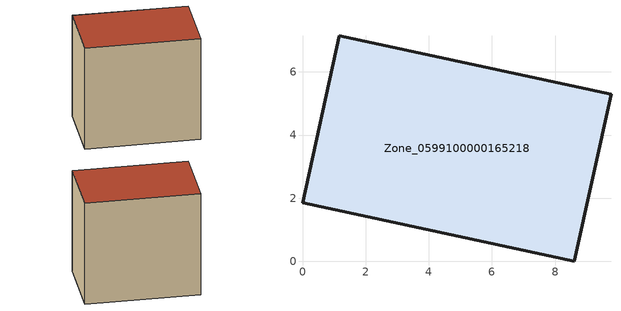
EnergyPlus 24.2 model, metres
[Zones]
Zone_0599100000165218
 floor ground (C_G): 9.77,5.29 8.61,0 0,1.85 1.16,7.15 z1.18
 wall outside (C_F): 8.61,0 9.77,5.29 1.16,7.15 0,1.85 8.61,0 z1.18:9.63
 roof outside (C_R): 1.16,7.15 0,1.85 8.61,0 9.77,5.29 z9.63
[BUILDING]
Pand.0599100000165218: North Axis=0; Terrain=City; Loads Convergence Tolerance Value=0.04; Temperature Convergence Tolerance Value=0.4; Solar Distribution=FullExterior; Maximum Number of Warmup Days=25; Minimum Number of Warmup Days=1
[Site:Location]
Rotterdam.The.Hague.AP_ZH_NLD Design_Conditions: Latitude=51.96; Longitude=4.45; Time Zone=1; Elevation=-4.5
[SITE:GROUNDTEMPERATURE:BUILDINGSURFACE]
18, 18, 18, 18, 18, 18, 18, 18, 18, 18, 18, 18
[MATERIAL] Thermal Absorptance=0.9; Solar Absorptance=0.7; Visible Absorptance=0.7
Name | Roughness | Thickness | Conductivity | Density | Specific Heat
G.TI.1975-1991 | MediumSmooth | 0.15 | 0.288461 | 540 | 1210
F.TI.1975-1991 | Rough | 0.3 | 0.230769 | 1920 | 840
R.TI.1975-1991 | MediumRough | 0.2 | 0.153846 | 1500 | 1000
[CONSTRUCTION]
C_G: G.TI.1975-1991
C_F: F.TI.1975-1991
C_R: R.TI.1975-1991
[ZONE]
Zone_0599100000165218: Type=1; Multiplier=1; Ceiling Height=Autocalculate; Volume=Autocalculate; Floor Area=autocalculate; Part of Total Floor Area=Yes
[ZONEINFILTRATION:DESIGNFLOWRATE]
Infil_Zone_0599100000165218: Zone or ZoneList or Space or SpaceList=Zone_0599100000165218; Schedule=AlwaysOn; Design Flow Rate Calculation Method=Flow/Area; Flow Rate per Floor Area=0.003; Constant Term Coefficient=1; Temperature Term Coefficient=0; Velocity Term Coefficient=0; Velocity Squared Term Coefficient=0
[HVACTEMPLATE:ZONE:IDEALLOADSAIRSYSTEM]
Zone_0599100000165218: Maximum Heating Supply Air Temperature=50; Minimum Cooling Supply Air Temperature=13; Maximum Heating Supply Air Humidity Ratio=0.0156; Minimum Cooling Supply Air Humidity Ratio=0.0077; Heating Limit=NoLimit; Cooling Limit=NoLimit; Dehumidification Control Type=ConstantSensibleHeatRatio; Cooling Sensible Heat Ratio=0.7; Dehumidification Setpoint=60; Humidification Control Type=None; Humidification Setpoint=30; Outdoor Air Method=None; Outdoor Air Flow Rate per Person=0.00944; Outdoor Air Flow Rate per Zone Floor Area=0; Outdoor Air Flow Rate per Zone=0; Demand Controlled Ventilation Type=None; Outdoor Air Economizer Type=NoEconomizer; Heat Recovery Type=None; Sensible Heat Recovery Effectiveness=0.7; Latent Heat Recovery Effectiveness=0.65
[ZONECONTROL:THERMOSTAT]
ThermostatControl_Zone_0599100000165218: Zone or ZoneList=Zone_0599100000165218; Control Type Schedule=DualSetpointControlType; Control 1=Thermostat_Zone_0599100000165218; Temperature Difference Between Cutout And Setpoint=0
[THERMOSTATSETPOINT:DUALSETPOINT]
Thermostat_Zone_0599100000165218: Heating Setpoint Temperature Schedule=HeatingSetpoint_Zone_0599100000165218; Cooling Setpoint Temperature Schedule=CoolingSetpoint_Zone_0599100000165218
[SCHEDULE:COMPACT]
HeatingSetpoint_Zone_0599100000165218: Through: 12/31, For: AllDays, Until: 24:00, 21
CoolingSetpoint_Zone_0599100000165218: Through: 12/31, For: AllDays, Until: 24:00, 24
DualSetpointControlType: Through: 12/31, For: AllDays, Until: 24:00, 4
AlwaysOn: Through: 12/31, For: AllDays, Until: 24:00, 1
